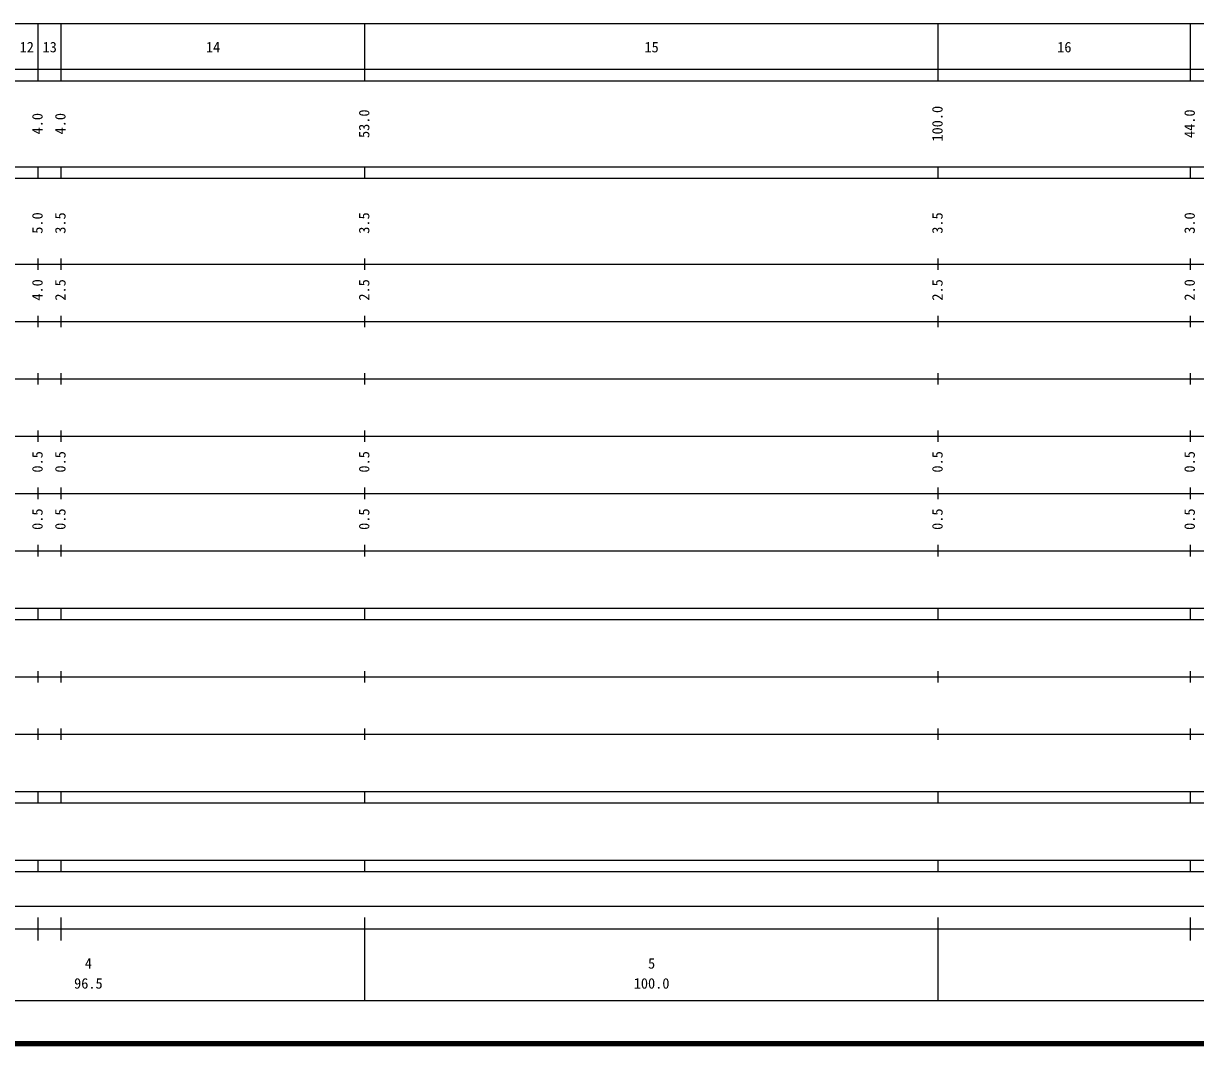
# Model space of a CAD drawing. Units: millimetres, scale not verified. Extents: x 40000 to 680000, y 20000 to 380000.
# Drawn here: x 208421 to 412891, y 20000 to 198000 of the extents above; entities that cross this region are included whole.
import ezdxf
from ezdxf.enums import TextEntityAlignment as Align

# ---------------------------------------------------------------- set-up
doc = ezdxf.new("R2010")
doc.units = ezdxf.units.MM
doc.header["$LTSCALE"] = 1000
doc.layers.add('M-TTL', color=2, linetype='Continuous', lineweight=140)
doc.layers.add('M-TTL-BAND', color=7, linetype='Continuous', lineweight=25)
doc.styles.add('ＭＳ ゴシック', font='')
doc.styles.get('ＭＳ ゴシック').set_extended_font_data('MS Gothic')

msp = doc.modelspace()

# ---------------------------------------------------------------- linework, layer by layer
at = {"layer": 'M-TTL'}
msp.add_line((40000, 20000), (680000, 20000), dxfattribs=at)
at = {"layer": 'M-TTL-BAND'}
for p, q in [((68000, 198000), (579000, 198000)), ((211000, 188000), (211000, 198000)), ((215000, 188000), (215000, 198000)), ((268000, 188000), (268000, 198000)), ((368000, 188000), (368000, 198000)), ((412000, 188000), (412000, 198000)), ((40000, 190000), (579000, 190000)), ((40000, 188000), (579000, 188000)), ((40000, 173000), (579000, 173000)), ((211000, 171000), (211000, 173000)), ((215000, 171000), (215000, 173000)), ((268000, 171000), (268000, 173000)), ((368000, 171000), (368000, 173000)), ((412000, 171000), (412000, 173000)), ((40000, 171000), (579000, 171000)), ((40000, 156000), (579000, 156000)), ((211000, 155000), (211000, 157000)), ((215000, 155000), (215000, 157000)), ((268000, 155000), (268000, 157000)), ((368000, 155000), (368000, 157000)), ((412000, 155000), (412000, 157000)), ((46000, 146000), (579000, 146000)), ((211000, 145000), (211000, 147000)), ((215000, 145000), (215000, 147000)), ((268000, 145000), (268000, 147000)), ((368000, 145000), (368000, 147000)), ((412000, 145000), (412000, 147000)), ((211000, 135000), (211000, 137000)), ((215000, 135000), (215000, 137000)), ((268000, 135000), (268000, 137000)), ((368000, 135000), (368000, 137000)), ((412000, 135000), (412000, 137000)), ((52000, 136000), (579000, 136000)), ((211000, 125000), (211000, 127000)), ((215000, 125000), (215000, 127000)), ((268000, 125000), (268000, 127000)), ((368000, 125000), (368000, 127000)), ((412000, 125000), (412000, 127000)), ((46000, 126000), (579000, 126000)), ((211000, 115000), (211000, 117000)), ((215000, 115000), (215000, 117000)), ((268000, 115000), (268000, 117000)), ((368000, 115000), (368000, 117000)), ((412000, 115000), (412000, 117000)), ((52000, 116000), (579000, 116000)), ((211000, 105000), (211000, 107000)), ((215000, 105000), (215000, 107000)), ((268000, 105000), (268000, 107000)), ((368000, 105000), (368000, 107000)), ((412000, 105000), (412000, 107000)), ((46000, 106000), (579000, 106000)), ((40000, 96000), (579000, 96000)), ((211000, 94000), (211000, 96000)), ((215000, 94000), (215000, 96000)), ((268000, 94000), (268000, 96000)), ((368000, 94000), (368000, 96000)), ((412000, 94000), (412000, 96000)), ((40000, 94000), (579000, 94000)), ((49000, 84000), (579000, 84000)), ((211000, 83000), (211000, 85000)), ((215000, 83000), (215000, 85000)), ((268000, 83000), (268000, 85000)), ((368000, 83000), (368000, 85000)), ((412000, 83000), (412000, 85000)), ((40000, 74000), (579000, 74000)), ((211000, 73000), (211000, 75000)), ((215000, 73000), (215000, 75000)), ((268000, 73000), (268000, 75000)), ((368000, 73000), (368000, 75000)), ((412000, 73000), (412000, 75000)), ((40000, 64000), (579000, 64000)), ((211000, 62000), (211000, 64000)), ((215000, 62000), (215000, 64000)), ((268000, 62000), (268000, 64000)), ((368000, 62000), (368000, 64000)), ((412000, 62000), (412000, 64000)), ((40000, 62000), (579000, 62000)), ((40000, 52000), (579000, 52000)), ((211000, 50000), (211000, 52000)), ((215000, 50000), (215000, 52000)), ((268000, 50000), (268000, 52000)), ((368000, 50000), (368000, 52000)), ((412000, 50000), (412000, 52000)), ((40000, 50000), (579000, 50000)), ((71000, 44000), (469500, 44000)), ((211000, 38000), (211000, 42000)), ((215000, 38000), (215000, 42000)), ((268000, 27500), (268000, 42000)), ((368000, 27500), (368000, 42000)), ((412000, 38000), (412000, 42000)), ((40000, 40000), (579000, 40000)), ((68000, 27500), (579000, 27500))]:
    msp.add_line(p, q, dxfattribs=at)

# ---------------------------------------------------------------- texts
at = {"layer": 'M-TTL-BAND', "style": 'ＭＳ ゴシック'}
for s, p in [('12', (209000, 192405)), ('13', (213000, 192405)), ('14', (241500, 192405)), ('15', (318000, 192405)), ('16', (390000, 192405)), ('4', (219750, 32523)), ('5', (318000, 32523)), ('96.5', (219750, 29033)), ('100.0', (318000, 29033))]:
    msp.add_text(s, height=1833, dxfattribs=at).set_placement(p, align=Align.BOTTOM_CENTER)
for s, p in [('4.0', (212314, 180500)), ('4.0', (216314, 180500)), ('53.0', (269314, 180500)), ('100.0', (369314, 180500)), ('44.0', (413314, 180500)), ('5.0', (212314, 163174)), ('3.5', (216314, 163174)), ('3.5', (269314, 163174)), ('3.5', (369314, 163174)), ('3.0', (413314, 163174)), ('4.0', (212314, 151500)), ('2.5', (216314, 151500)), ('2.5', (269314, 151500)), ('2.5', (369314, 151500)), ('2.0', (413314, 151500)), ('0.5', (212314, 121500)), ('0.5', (216314, 121500)), ('0.5', (269314, 121500)), ('0.5', (369314, 121500)), ('0.5', (413314, 121500)), ('0.5', (212314, 111500)), ('0.5', (216314, 111500)), ('0.5', (269314, 111500)), ('0.5', (369314, 111500)), ('0.5', (413314, 111500))]:
    msp.add_text(s, height=1833, rotation=90, dxfattribs=at).set_placement(p, align=Align.BOTTOM_CENTER)

doc.saveas('drawing.dxf')
